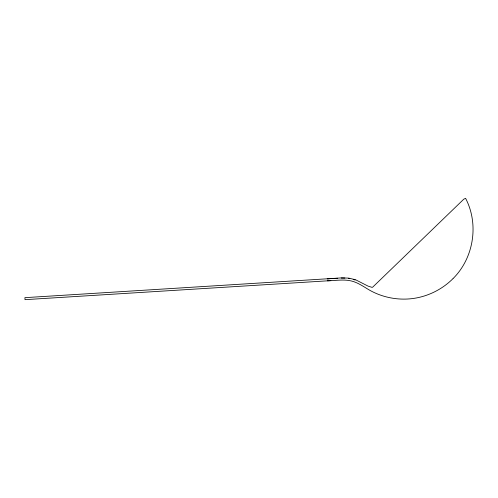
<?xml version="1.0" encoding="UTF-8"?>
<svg xmlns="http://www.w3.org/2000/svg" width="498" height="498" viewBox="0 0 498 498"><rect width="100%" height="100%" fill="white"/><g stroke="black" fill="none" stroke-linecap="round" stroke-linejoin="round"><path stroke-width="0.75" d="M453.087 278.544C473.772 258.02 479.132 224.175 465.599 198.341L463.781 199.188L372.653 287.184L371.975 287.34L368.028 286.101L355.528 279.733L348.725 278.121L341.528 277.896L24.9 297.661L25.025 299.659L330.884 280.623M452.937 278.687C441.963 289.643 427.296 296.82 411.877 298.651C397.547 300.331 382.744 297.449 370.114 290.465C364.032 287.022 358.299 282.621 351.383 280.984C343.502 279.067 335.359 280.698 327.385 280.816M330.074 278.656L327.267 278.812L337.731 278.264M341.223 278.083L344.865 278.058M348.407 278.376L349.789 278.643M353.194 279.434L355.205 280.032"/></g></svg>
